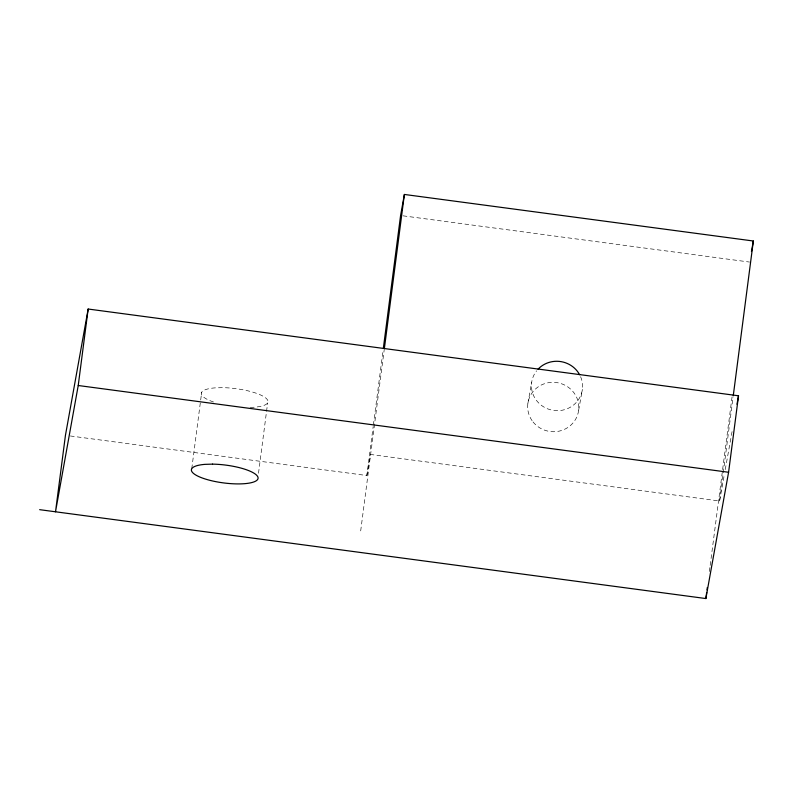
<?xml version="1.0" encoding="UTF-8"?>
<svg xmlns="http://www.w3.org/2000/svg" width="793" height="793" viewBox="0 0 793 793"><rect width="100%" height="100%" fill="white"/><g stroke="black" fill="none" stroke-linecap="round" stroke-linejoin="round"><path stroke-width="0.59" stroke-dasharray="3.96 2.97" d="M191.767 468.703L201.69 392.228M258.508 473.272L266.389 412.578M266.547 411.359L267.647 402.864M70.339 435.972L366.832 475.522L373.196 426.456M373.354 425.236L383.069 350.417M360.686 530.943L384.149 350.219M709.378 571.525L710.013 566.618M710.181 565.389L722.453 470.824M722.611 469.595L732.187 395.915M366.832 475.522L370.618 454.468L719.588 501.017L733.129 396.768M527.851 403.637L531.637 382.593M578.612 410.407L582.399 389.363M719.588 501.017L724.376 474.412M725.248 469.575L732.425 429.657M403.042 215.825L749.563 262.057M580.585 376.675A25.604 24.672 10.2 0 1 553.841 410.447A25.604 24.672 10.2 0 1 536.623 370.807M250.251 407.414A33.613 8.971 7.4 0 0 264.981 397.422A33.613 8.971 7.4 0 0 222.486 387.658L214.863 387.886A33.613 8.971 7.4 0 0 213.882 402.11M533.035 421.935A25.604 24.672 10.2 0 0 576.927 416.632A25.604 24.672 10.2 0 0 549.727 382.513A25.604 24.672 10.2 0 0 533.035 421.935"/><path stroke-width="1.19" d="M88.162 309.032L65.442 435.317L55.51 511.792L78.229 385.507L88.162 309.032L738.521 395.786L728.589 472.261L705.869 598.546L39.65 509.671M383.386 347.958L400.594 215.498L404.38 194.454L753.35 241.003L733.287 395.548M384.308 348.989L404.38 194.454M705.869 598.546L706.672 592.401M706.989 589.952L707.306 587.494M751.457 251.53L753.35 241.003M736.994 404.252L738.521 395.786M78.229 385.507L728.589 472.261M538.05 369.171A25.604 24.672 10.2 0 1 579.633 374.722M212.554 464.133L204.931 464.361A33.613 8.971 7.4 0 0 208.797 480.043A33.613 8.971 7.4 0 0 258.022 478.585A33.613 8.971 7.4 0 0 212.554 464.133"/></g></svg>
